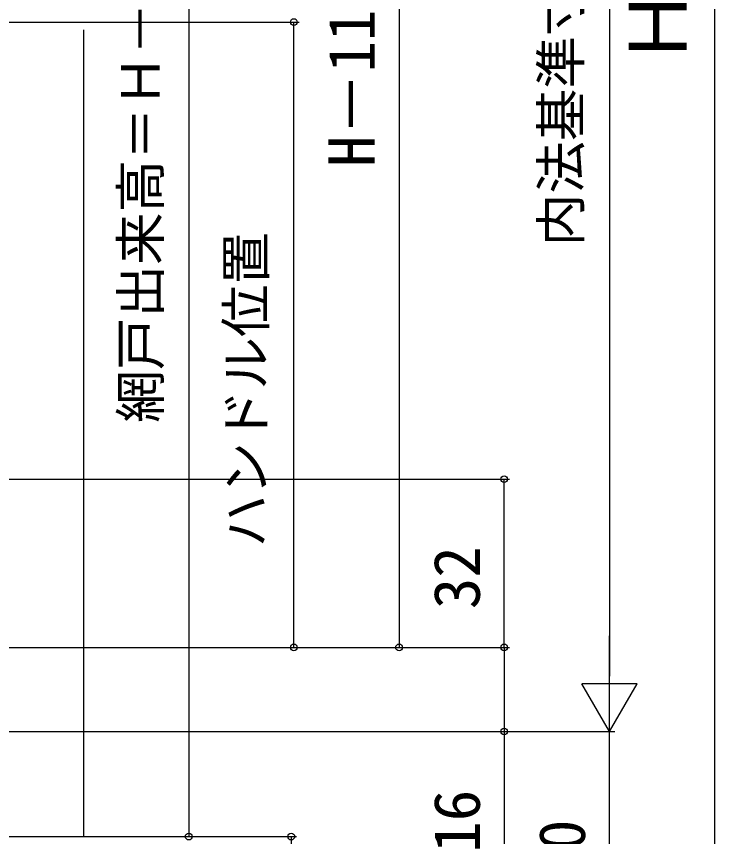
# Model space of a CAD drawing. Units: millimetres, scale not verified. Extents: x -525 to 525, y -783 to 778.
# Drawn here: x -228.3 to -95.5, y 75.3 to 231.4 of the extents above; entities that cross this region are included whole.
import ezdxf
from ezdxf.enums import TextEntityAlignment as Align

# ---------------------------------------------------------------- set-up
doc = ezdxf.new("R2010")
doc.units = ezdxf.units.MM
doc.header["$LTSCALE"] = 4
doc.layers.add('0-8_YKK_D', color=6, linetype='Continuous')
doc.layers.add('0-A_YSS_K', color=3, linetype='Continuous')
doc.styles.add('ＭＳ ゴシック', font='')
doc.styles.get('ＭＳ ゴシック').set_extended_font_data('MS Gothic')

msp = doc.modelspace()

# ---------------------------------------------------------------- linework, layer by layer
at = {"layer": '0-8_YKK_D'}
for p, q in [((-95.5, 394.8), (-95.5, 65.8)), ((-115.5, 364.8), (-115.5, 105.8)), ((-195.5, 360.304), (-195.5, 75.3)), ((-155.5, 349.3), (-155.5, 111.3)), ((-293.3, 230.295), (-174.5, 230.295)), ((-175.5, 111.3), (-175.5, 230.295)), ((-308, 143.3), (-134.5, 143.3)), ((-135.5, 111.3), (-135.5, 143.3)), ((-115.5, 95.3), (-115.5, 113.487)), ((-294.9, 111.3), (-174.5, 111.3)), ((-293.128, 111.3), (-134.5, 111.3)), ((-293, 111.3), (-134.5, 111.3)), ((-251.1, 111.3), (-154.5, 111.3)), ((-115.5, 95.3), (-120.75, 104.393)), ((-110.25, 104.393), (-120.75, 104.393)), ((-115.5, 95.3), (-110.25, 104.393)), ((-293.128, 95.3), (-134.5, 95.3)), ((-276, 95.3), (-114.5, 95.3)), ((-275, 95.3), (-114.5, 95.3)), ((-115.5, 55.3), (-115.5, 95.3)), ((-269.6, 75.304), (-175, 75.304)), ((-176, 75.304), (-176, 55.304))]:
    msp.add_line(p, q, dxfattribs=at)
msp.add_lwpolyline([(-135.5, 111.3), (-135.5, 95.3), (-135.5, 72.075)], dxfattribs=at)
for centre in [(-175.5, 230.295), (-135.5, 143.3), (-175.5, 111.3), (-155.5, 111.3), (-135.5, 111.3), (-135.5, 111.3), (-135.5, 95.3), (-195.5, 75.3), (-176, 75.304)]:
    msp.add_circle(centre, 0.637, dxfattribs=at)
at = {"layer": '0-A_YSS_K'}
msp.add_line((-215.5, 228.8), (-215.5, 75.3), dxfattribs=at)

# ---------------------------------------------------------------- texts
at = {"layer": '0-8_YKK_D', "style": 'ＭＳ ゴシック'}
for s, height, p in [('内法基準寸法h', 7.331, (-118.864, 187.63)), ('網戸出来高＝Ｈ－65', 7.331, (-198.807, 154.052)), ('H－112', 8.798, (-157.5, 202.72)), ('Ｈ', 11, (-97.5, 221.948)), ('ハンドル位置', 7.331, (-178.75, 130.343)), ('32', 8.798, (-137.5, 118.573)), ('16', 8.798, (-137.5, 72.234)), ('40', 8.798, (-117.5, 66.573))]:
    msp.add_text(s, height=height, rotation=90, dxfattribs=at).set_placement(p, align=Align.BOTTOM_LEFT)

doc.saveas('drawing.dxf')
